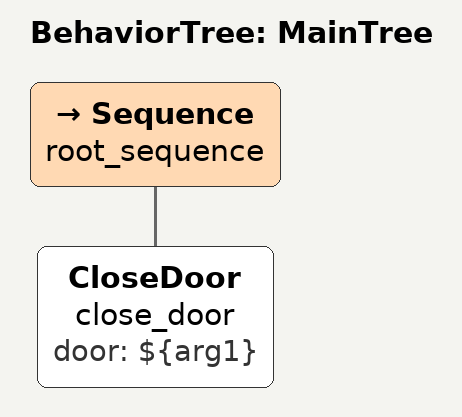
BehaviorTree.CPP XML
<root main_tree_to_execute = "MainTree" >
    <BehaviorTree ID="MainTree">
       <Sequence name="root_sequence">
           <CloseDoor    name="close_door" door="${arg1}"/>
       </Sequence>
    </BehaviorTree>
</root>
